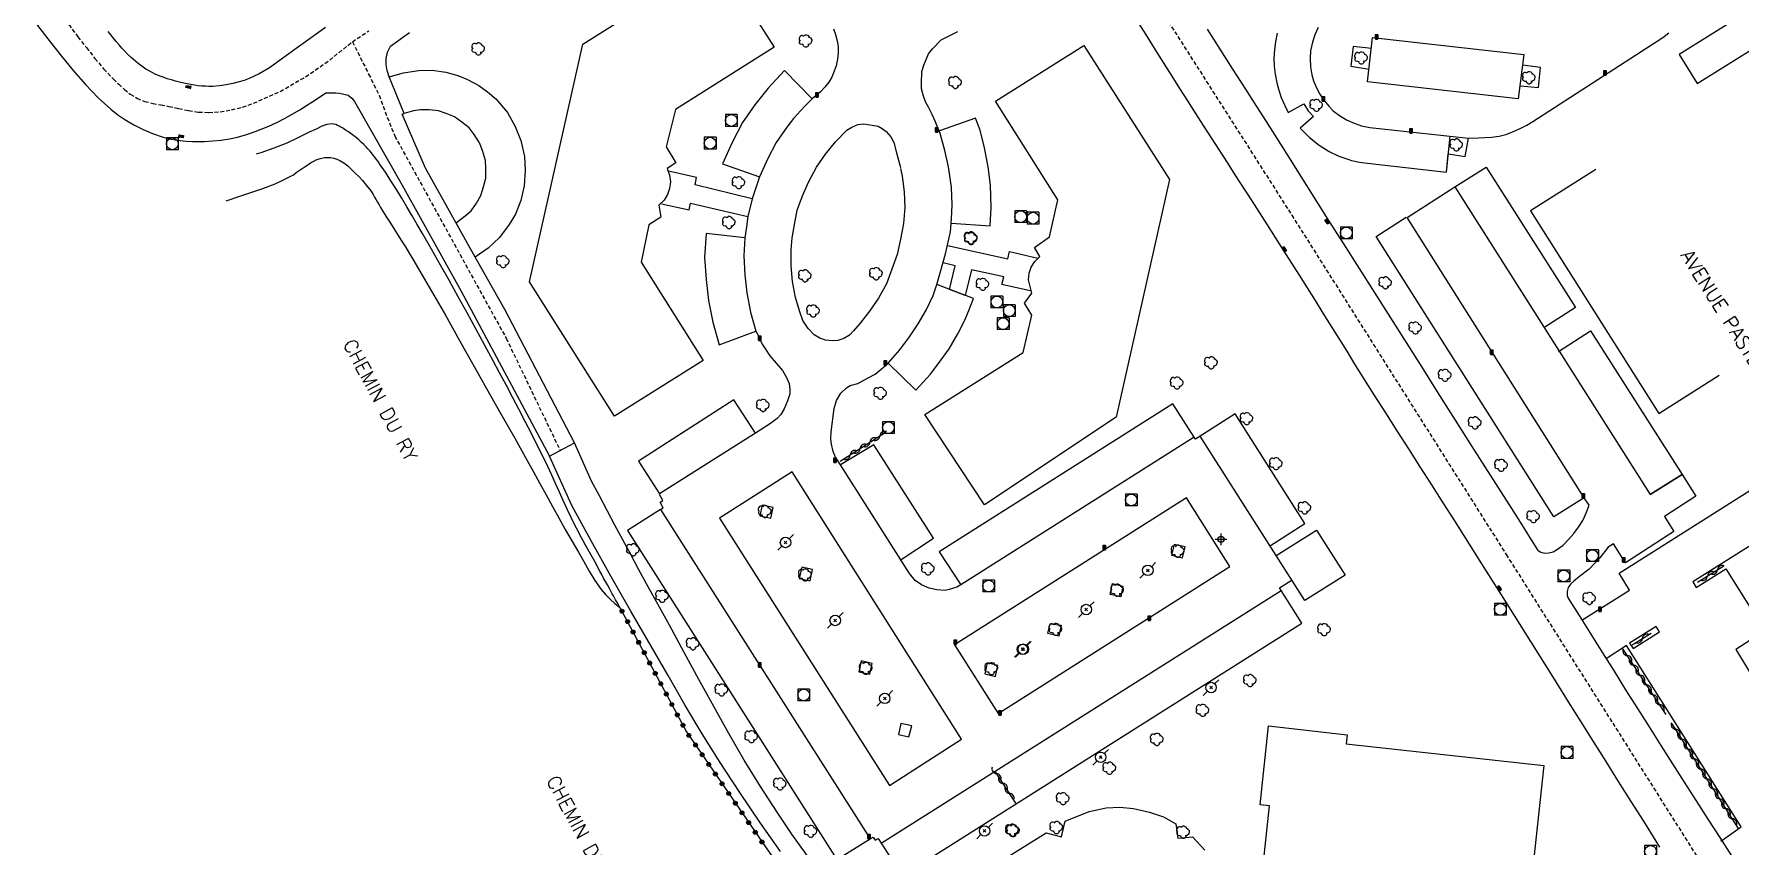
# Model space of a CAD drawing. Header units: millimetres. Extents: x 164999 to 166000, y 157004 to 158000.
# Drawn here: x 165398.9 to 165616.7, y 157724.9 to 157828.6 of the extents above; entities that cross this region are included whole.
import ezdxf
from ezdxf.enums import TextEntityAlignment as Align

# ---------------------------------------------------------------- set-up
doc = ezdxf.new("R2010")
doc.units = ezdxf.units.MM
doc.linetypes.add('DASHED', pattern=[0.75, 0.5, -0.25])
doc.layers.get('0').update_dxf_attribs({"linetype": 'CONTINUOUS'})
for name, color, linetype in [('W0001', 6, 'DASHED'), ('W0006', 2, 'CONTINUOUS'), ('W0008', 7, 'CONTINUOUS'), ('W0010', 4, 'CONTINUOUS'), ('W0014', 7, 'CONTINUOUS'), ('W0017', 7, 'CONTINUOUS'), ('W0071', 7, 'CONTINUOUS'), ('W0101', 7, 'CONTINUOUS'), ('W0104', 1, 'CONTINUOUS'), ('W0211', 2, 'CONTINUOUS'), ('W0214', 2, 'CONTINUOUS'), ('W0300', 7, 'CONTINUOUS'), ('W0310', 3, 'CONTINUOUS'), ('W0323', 7, 'CONTINUOUS'), ('W0401', 7, 'CONTINUOUS'), ('W0420', 7, 'CONTINUOUS'), ('W0473', 7, 'CONTINUOUS'), ('W0853', 7, 'CONTINUOUS'), ('W0989', 7, 'CONTINUOUS')]:
    doc.layers.add(name, color=color, linetype=linetype)
doc.styles.get("Standard").update_dxf_attribs({"font": 'romans.shx', "width": 0.85})

# ---------------------------------------------------------------- blocks, each defined once
blk = doc.blocks.new('T300')
for p, q in [((-0.8, 0.51), (-0.86, 0.34)), ((-0.86, 0.34), (-0.86, 0.17)), ((-0.86, 0.17), (-0.74, 0.06)), ((-0.69, 0.63), (-0.8, 0.51)), ((-0.8, -0.06), (-0.74, 0.06)), ((-0.74, 0.06), (-0.69, 0.11)), ((-0.57, 0.69), (-0.69, 0.63)), ((-0.46, 0.69), (-0.57, 0.69)), ((-0.29, 0.63), (-0.46, 0.69)), ((-0.29, 0.63), (-0.17, 0.74)), ((-0.23, 0.57), (-0.29, 0.63)), ((-0.17, 0.74), (-0.06, 0.8)), ((-0.06, 0.8), (0.06, 0.8)), ((0.06, 0.8), (0.23, 0.74)), ((0.23, 0.74), (0.34, 0.63)), ((0.34, 0.63), (0.4, 0.51)), ((0.46, 0.46), (0.34, 0.46)), ((0.4, 0.51), (0.4, 0.46)), ((0.57, 0.4), (0.46, 0.46)), ((0.57, 0.4), (0.69, 0.29)), ((0.69, 0.29), (0.74, 0.17)), ((0.74, 0.06), (0.69, -0.17)), ((0.74, 0.17), (0.74, 0.06)), ((-0.8, -0.17), (-0.8, -0.06)), ((-0.8, -0.23), (-0.8, -0.17)), ((-0.74, -0.34), (-0.8, -0.23)), ((-0.69, -0.4), (-0.74, -0.34)), ((-0.51, -0.46), (-0.69, -0.4)), ((-0.4, -0.46), (-0.51, -0.46)), ((-0.4, -0.46), (-0.34, -0.46)), ((-0.34, -0.46), (-0.34, -0.4)), ((-0.34, -0.51), (-0.34, -0.46)), ((-0.29, -0.63), (-0.34, -0.51)), ((-0.17, -0.74), (-0.29, -0.63)), ((-0.06, -0.8), (-0.17, -0.74)), ((0.06, -0.8), (-0.06, -0.8)), ((0.17, -0.74), (0.06, -0.8)), ((0.23, -0.69), (0.17, -0.74)), ((0.29, -0.46), (0.23, -0.46)), ((0.29, -0.63), (0.23, -0.69)), ((0.46, -0.4), (0.29, -0.46)), ((0.34, -0.51), (0.29, -0.63)), ((0.34, -0.51), (0.34, -0.46)), ((0.57, -0.34), (0.46, -0.4)), ((0.63, -0.29), (0.57, -0.34)), ((0.69, -0.17), (0.63, -0.29))]:
    blk.add_line(p, q)
blk = doc.blocks.new('T401')
for p, q in [((-0.3, 0.3), (0, 0.3)), ((-0.3, -0.25), (-0.3, 0.3)), ((-0.3, 0.15), (0, 0.15)), ((-0.3, 0), (0, 0)), ((0, 0.3), (0, -0.25)), ((-0.3, -0.15), (0, -0.15)), ((-0.3, -0.25), (-0.3, -0.3)), ((-0.3, -0.3), (0, -0.3)), ((0, -0.3), (0, -0.25))]:
    blk.add_line(p, q)
blk = doc.blocks.new('T473')
for p, q in [((-0.166667, 0.166667), (0.166667, -0.166667)), ((-0.166667, -0.166667), (0.166667, 0.166667)), ((0.500001, 0.500001), (1.000002, 1.000002)), ((-1.000002, -1.000002), (-0.500001, -0.500001))]:
    blk.add_line(p, q)
blk.add_ellipse((0, 0), major_axis=(0.471405, 0.471405), ratio=1, start_param=5.4977871438, end_param=11.780972451)
blk = doc.blocks.new('T420')
for p, q in [((0.75, 0.75), (-0.75, 0.75)), ((-0.75, 0.75), (-0.75, -0.75)), ((0.75, 0.75), (0.75, -0.75)), ((0.75, -0.75), (-0.75, -0.75))]:
    blk.add_line(p, q)
blk.add_ellipse((0, 0), major_axis=(-0.53, 0.53), ratio=1, start_param=3.926991, end_param=10.210176)
blk = doc.blocks.new('T853')
for p, q in [((-0.75, 0), (0.75, 0)), ((0, 0.75), (0, -0.75))]:
    blk.add_line(p, q)
blk.add_ellipse((0, 0), major_axis=(-0.265, 0.265), ratio=1, start_param=3.926991, end_param=10.210176)
blk = doc.blocks.new('t323o')
at = {"color": 0, "linetype": 'Continuous'}
for radius in [0.25, 0.15]:
    blk.add_circle((0, 0), radius, dxfattribs=at)
blk = doc.blocks.new('t310o')
at = {"color": 0, "linetype": 'Continuous'}
for centre, start, end in [((-0.5, 0.38), 216.8699, 323.1304), ((0.5, -0.37), 36.8699, 143.1303)]:
    blk.add_arc(centre, 0.625, start, end, dxfattribs=at)

msp = doc.modelspace()

# ---------------------------------------------------------------- linework, layer by layer
at = {"layer": 'W0001'}
for points in [[(165517.68, 157871.77), (165536.85, 157840.89), (165559.45, 157805.46), (165586.82, 157762.14), (165615.32, 157717.01), (165636.3, 157684.64), (165645.01, 157671)], [(165399.25, 157835.16), (165404.5, 157828.23), (165405.58, 157826.84), (165406.67, 157825.46), (165407.82, 157824.11), (165409.03, 157822.83), (165409.72, 157822.16), (165410.43, 157821.49), (165411.19, 157820.88), (165412.03, 157820.38), (165413.02, 157819.98), (165414.05, 157819.72), (165415.09, 157819.53), (165416.11, 157819.34), (165417.37, 157819.07), (165418.63, 157818.8), (165419.91, 157818.61), (165421.21, 157818.56), (165422.67, 157818.66), (165424.11, 157818.89), (165425.53, 157819.25), (165426.92, 157819.73), (165430.33, 157821.26), (165433.57, 157823.12), (165436.64, 157825.25), (165439.54, 157827.58)], [(165439.54, 157827.58), (165441.65, 157829)], [(165439.54, 157827.58), (165441.61, 157823.47), (165442.96, 157820.77), (165443.71, 157818.64), (165444.95, 157815.57), (165459.17, 157789.74), (165466.07, 157775.4)]]:
    msp.add_lwpolyline(points, dxfattribs=at)
at = {"layer": 'W0006'}
for points in [[(165557.59, 157828.67), (165557.39, 157827.56), (165557.24, 157826.59), (165557.18, 157825.44), (165557.22, 157824.47), (165557.34, 157823.44), (165557.56, 157822.33), (165557.79, 157821.42), (165558.12, 157820.46), (165558.53, 157819.55), (165559.01, 157818.56), (165560.99, 157819.65), (165561.55, 157818.79), (165562.24, 157818.04), (165560.54, 157816.54), (165561.73, 157815.36), (165562.97, 157814.39), (165564.24, 157813.58), (165565.48, 157813), (165566.6, 157812.6), (165567.1, 157812.43), (165568.09, 157812.23), (165569.14, 157812.07), (165579.2, 157810.96), (165579.67, 157815.52)], [(165444.23, 157823.12), (165446.08, 157823.63), (165447.97, 157823.93), (165449.74, 157823.95), (165451.45, 157823.69), (165453, 157823.28), (165454.23, 157822.78), (165455.69, 157822.01), (165456.79, 157821.21), (165457.85, 157820.3), (165459.33, 157818.54), (165460.32, 157816.77), (165461.04, 157815), (165461.49, 157812.95), (165461.6, 157811.17), (165461.48, 157809.18), (165461.03, 157807.33), (165460.36, 157805.59), (165459.57, 157804.24), (165458.3, 157802.61), (165456.88, 157801.25), (165455.22, 157800.09)], [(165498.24, 157820.31), (165494.71, 157823.91), (165492.63, 157821.68), (165490.9, 157819.55), (165489.33, 157817.28), (165488.01, 157814.73), (165486.77, 157812.02), (165491.5, 157810.36)], [(165452.82, 157804.53), (165453.95, 157805.38), (165454.71, 157806), (165455.39, 157806.97), (165455.93, 157807.96), (165456.27, 157809.06), (165456.56, 157810.18), (165456.58, 157811.42), (165456.54, 157812.45), (165456.15, 157813.7), (165455.78, 157814.7), (165455.07, 157815.75), (165454.43, 157816.59), (165453.52, 157817.31), (165452.59, 157818.01), (165451.49, 157818.43), (165450.52, 157818.79), (165449.35, 157818.91), (165448.24, 157818.91), (165447.32, 157818.79), (165446.16, 157818.45)], [(165515.98, 157804.45), (165520.95, 157804.1), (165521.08, 157806.43), (165520.99, 157809.3), (165520.71, 157811.64), (165520.23, 157814.06), (165519.68, 157816.3), (165519.09, 157817.85), (165514.49, 157816.2)], [(165580.26, 157809.09), (165584.29, 157811.6), (165595.68, 157793.67), (165591.64, 157791.05)], [(165596.79, 157769.38), (165592.91, 157766.92), (165570.21, 157802.74), (165574.07, 157805.18)], [(165489.64, 157802.56), (165484.7, 157803.12), (165484.48, 157800.06), (165484.7, 157797.26), (165484.98, 157794.54), (165485.56, 157791.78), (165486.35, 157788.9), (165491.06, 157790.65)], [(165507.92, 157786.56), (165511.47, 157783.11), (165513.34, 157785.17), (165514.69, 157786.99), (165515.73, 157788.39), (165516.81, 157790.29), (165517.71, 157792.06), (165518.32, 157793.49), (165518.81, 157794.83), (165514.15, 157796.59)], [(165593.51, 157788.06), (165597.58, 157790.67), (165609.31, 157772.34), (165605.22, 157769.8)], [(165490.99, 157777.62), (165488.24, 157781.89), (165476.07, 157774.05), (165478.75, 157769.88)], [(165546.98, 157777.11), (165544.29, 157781.37), (165514.46, 157762.47), (165517.19, 157758.24)], [(165556.63, 157763.2), (165561.13, 157766.07), (165552.24, 157780.07), (165547.76, 157777.23)], [(165509.48, 157761.43), (165513.74, 157764.2), (165506.1, 157776.15), (165501.85, 157773.58)], [(165478.88, 157767.89), (165474.65, 157765.19), (165501.36, 157723.19), (165505.62, 157725.82)], [(165507.03, 157725.3), (165509.74, 157721.11), (165560.73, 157753.38), (165558.09, 157757.55)], [(165518.61, 157720.67), (165528.12, 157726.59), (165530.04, 157726.11), (165530.52, 157728.09), (165533.61, 157729.33), (165535.75, 157729.81), (165537.52, 157729.87), (165539.27, 157729.72), (165541.3, 157729.25), (165543.1, 157728.66), (165544.66, 157727.77), (165544.91, 157725.9), (165546.8, 157726.11), (165548.34, 157724.38)]]:
    msp.add_lwpolyline(points, dxfattribs=at)
for points in [[(165589.09, 157825.97), (165588.37, 157820.31), (165569.13, 157822.48), (165569.75, 157828.14)], [(165495.66, 157772.67), (165486.42, 157766.79), (165508.09, 157732.63), (165517.29, 157738.56)], [(165551.55, 157760.61), (165546.02, 157769.36), (165516.4, 157750.62), (165521.97, 157741.82)], [(165493.25, 157768.15), (165491.84, 157768.44), (165491.53, 157767.07), (165492.97, 157766.76)], [(165544.12, 157762.04), (165545.5, 157761.71), (165545.83, 157763.1), (165544.44, 157763.43)], [(165498.29, 157760.21), (165496.9, 157760.5), (165496.59, 157759.07), (165497.99, 157758.78)], [(165536.26, 157757.03), (165536.58, 157758.45), (165537.89, 157758.11), (165537.64, 157756.72)], [(165528.33, 157752.04), (165528.63, 157753.29), (165530.03, 157753.11), (165529.71, 157751.7)], [(165505.89, 157748.21), (165504.5, 157748.55), (165504.17, 157747.16), (165505.58, 157746.84)], [(165520.28, 157746.89), (165521.63, 157746.56), (165521.93, 157747.98), (165520.56, 157748.3)], [(165510.94, 157740.24), (165509.53, 157740.56), (165509.26, 157739.15), (165510.58, 157738.86)]]:
    msp.add_lwpolyline(points, close=True, dxfattribs=at)
at = {"layer": 'W0008'}
for points in [[(165398.91, 157830.22), (165400.95, 157827.59), (165402.41, 157825.76), (165403.9, 157823.93), (165405.45, 157822.15), (165407.08, 157820.45), (165407.89, 157819.7), (165408.72, 157818.97), (165409.59, 157818.28), (165410.51, 157817.66), (165411.65, 157816.99), (165412.82, 157816.4), (165414.02, 157815.89), (165415.26, 157815.44), (165415.82, 157815.28), (165416.4, 157815.17), (165416.97, 157815.08), (165417.55, 157815), (165418.33, 157814.92), (165419.11, 157814.87), (165419.89, 157814.85), (165420.67, 157814.86), (165421.73, 157814.93), (165422.79, 157815.04), (165423.84, 157815.2), (165424.88, 157815.42), (165425.9, 157815.7), (165426.9, 157816.03), (165427.89, 157816.41), (165428.86, 157816.82), (165429.88, 157817.3), (165430.88, 157817.81), (165431.86, 157818.35), (165432.82, 157818.92), (165433.67, 157819.44), (165434.51, 157819.97), (165435.34, 157820.52), (165436.17, 157821.08)], [(165539.1, 157831.25), (165540.77, 157828.55), (165542.44, 157825.87), (165544.13, 157823.18), (165545.13, 157821.61), (165546.14, 157820.03), (165547.15, 157818.45), (165548.16, 157816.88), (165549.17, 157815.31), (165550.18, 157813.74), (165551.19, 157812.16), (165552.2, 157810.59), (165554.26, 157807.39), (165556.31, 157804.2), (165558.37, 157801), (165560.4, 157797.8), (165561.42, 157796.18), (165562.44, 157794.56), (165563.44, 157792.94), (165564.45, 157791.32), (165565.46, 157789.69), (165566.47, 157788.07), (165567.48, 157786.45), (165568.49, 157784.83), (165569.95, 157782.53), (165571.41, 157780.23), (165572.88, 157777.93), (165574.35, 157775.63), (165575.81, 157773.34), (165577.28, 157771.04), (165578.75, 157768.74), (165580.21, 157766.44), (165583.45, 157761.3), (165586.69, 157756.16), (165589.92, 157751.01), (165593.15, 157745.86), (165594.75, 157743.32), (165596.35, 157740.78), (165597.95, 157738.24), (165599.54, 157735.7), (165601.14, 157733.16), (165602.74, 157730.62), (165604.34, 157728.08), (165605.94, 157725.54), (165606.41, 157724.78)], [(165436.11, 157829.41), (165432.67, 157826.95), (165431.43, 157826.06), (165430.2, 157825.15), (165428.94, 157824.28), (165427.62, 157823.49), (165427.01, 157823.18), (165426.38, 157822.91), (165425.74, 157822.66), (165425.09, 157822.46), (165424.26, 157822.24), (165423.41, 157822.07), (165422.56, 157821.95), (165421.7, 157821.89), (165421.23, 157821.89), (165420.77, 157821.9), (165420.3, 157821.93), (165419.84, 157821.98), (165419.38, 157822.05), (165418.92, 157822.12), (165418.46, 157822.21), (165418.01, 157822.31), (165417.48, 157822.43), (165416.95, 157822.56), (165416.43, 157822.71), (165415.91, 157822.87), (165415.39, 157823.05), (165414.88, 157823.25), (165414.38, 157823.46), (165413.89, 157823.7), (165413.53, 157823.9), (165413.19, 157824.11), (165412.85, 157824.33), (165412.52, 157824.56), (165412.2, 157824.81), (165411.89, 157825.06), (165411.58, 157825.32), (165411.28, 157825.59), (165410.88, 157825.97), (165410.49, 157826.37), (165410.12, 157826.77), (165409.75, 157827.19), (165409.4, 157827.62), (165409.05, 157828.05), (165408.7, 157828.48), (165408.36, 157828.91)], [(165444.42, 157827.02), (165445.02, 157827.46), (165445.63, 157827.91), (165446.23, 157828.35), (165446.83, 157828.78)], [(165590.92, 157762.65), (165588.21, 157766.93), (165585.49, 157771.2), (165582.78, 157775.47), (165580.07, 157779.74), (165578.07, 157782.89), (165576.08, 157786.03), (165574.09, 157789.18), (165572.09, 157792.33), (165570.1, 157795.48), (165568.11, 157798.63), (165566.11, 157801.78), (165564.12, 157804.92), (165558.85, 157813.24), (165557.54, 157815.31), (165556.22, 157817.39), (165554.9, 157819.47), (165553.58, 157821.54), (165551.95, 157824.09), (165550.32, 157826.64), (165548.7, 157829.19)], [(165467.89, 157776.37), (165458.99, 157793.42), (165455.22, 157800.09), (165448.89, 157811.45), (165445.88, 157818.34), (165446.16, 157818.45), (165444.23, 157823.12), (165443.98, 157823.9), (165443.86, 157824.68), (165443.85, 157825.47), (165444.01, 157826.26), (165444.42, 157827.02)], [(165569.63, 157826.75), (165567.29, 157826.97), (165567.01, 157824.46), (165569.33, 157824.11)], [(165588.64, 157821.97), (165590.95, 157821.76), (165591.22, 157824.31), (165588.9, 157824.61)], [(165436.17, 157821.08), (165437.41, 157821.09), (165437.9, 157821.03), (165438.98, 157820.76), (165439.47, 157820.39), (165439.8, 157819.96), (165445.88, 157809.29), (165453.44, 157795.76), (165464.7, 157774.67), (165467.89, 157776.37)], [(165478.88, 157767.89), (165479.22, 157768.09), (165478.84, 157768.81), (165479.19, 157769.04), (165478.73, 157769.78)], [(165615.64, 157723.65), (165614.13, 157726), (165612.62, 157728.35), (165611.11, 157730.7), (165609.6, 157733.05), (165608.09, 157735.41), (165606.59, 157737.76), (165605.1, 157740.13), (165603.61, 157742.49), (165602.12, 157744.86), (165600.64, 157747.23), (165599.15, 157749.59), (165597.67, 157751.96), (165596.18, 157754.33), (165594.69, 157756.69)]]:
    msp.add_lwpolyline(points, dxfattribs=at)
at = {"layer": 'W0010'}
msp.add_lwpolyline([(165579.2, 157810.96), (165579.42, 157813.29), (165581.61, 157812.93), (165582, 157815.27)], dxfattribs=at)
msp.add_lwpolyline([(165602.58, 157750.8), (165603.05, 157750.14), (165606.4, 157752.26), (165605.96, 157752.93)], close=True, dxfattribs=at)
at = {"layer": 'W0014'}
for points in [[(165490.57, 157807.54), (165483.29, 157809.33), (165483.47, 157810.27), (165479.88, 157811.08)], [(165478.98, 157806.88), (165482.54, 157806.12), (165482.72, 157806.99), (165490.01, 157805.3)], [(165515.49, 157801.6), (165523.21, 157799.86), (165523.44, 157800.8), (165527.03, 157799.97)], [(165526.05, 157795.81), (165522.46, 157796.6), (165522.68, 157797.57), (165518.57, 157798.49), (165517.78, 157795.21), (165515.76, 157795.98), (165516.48, 157798.99), (165514.95, 157799.35)]]:
    msp.add_lwpolyline(points, dxfattribs=at)
at = {"layer": 'W0017'}
for points in [[(165500.97, 157829.25), (165501.22, 157828.5), (165501.41, 157827.72), (165501.53, 157826.99), (165501.55, 157826.14), (165501.46, 157825.37), (165501.29, 157824.52), (165501.06, 157823.82), (165500.74, 157823.09), (165500.34, 157822.41), (165499.84, 157821.78), (165499.28, 157821.18), (165498.24, 157820.31), (165497.25, 157819.34), (165495.83, 157817.79), (165494.99, 157816.68), (165493.65, 157814.73), (165492.58, 157812.7), (165491.5, 157810.36), (165491.02, 157808.95), (165490.57, 157807.54), (165490.01, 157805.3), (165489.83, 157803.98), (165489.64, 157802.56), (165489.51, 157800.28), (165489.62, 157797.82), (165489.88, 157795.54), (165490.35, 157793.07), (165491.06, 157790.65)], [(165516.02, 157804.99), (165516.11, 157806.76), (165516, 157809.03), (165515.65, 157811.61), (165515.18, 157813.7), (165514.59, 157815.89), (165513.95, 157817.45), (165513.55, 157818.29), (165513.1, 157819.23), (165512.75, 157819.85), (165512.45, 157820.66), (165512.2, 157821.56), (165512.17, 157822.28), (165512.23, 157823.79), (165512.5, 157824.61), (165513.07, 157826.03), (165513.59, 157826.7), (165514.69, 157827.83), (165515.88, 157828.44), (165516.82, 157828.91)], [(165562.84, 157829.43), (165562.41, 157828.47), (165562.09, 157827.54), (165561.86, 157826.43), (165561.82, 157825.46), (165561.84, 157824.37), (165562.01, 157823.35), (165562.22, 157822.59), (165562.6, 157821.69), (165563.02, 157820.92), (165563.57, 157820.08), (165564.17, 157819.38), (165564.72, 157818.78), (165565.54, 157818.17), (165566.46, 157817.61), (165567.41, 157817.19), (165568.37, 157816.85), (165569.43, 157816.65), (165582, 157815.27), (165583.27, 157815.31), (165584.95, 157815.41), (165585.93, 157815.54), (165586.8, 157815.77), (165587.78, 157816.12), (165588.71, 157816.54), (165589.44, 157816.93), (165590.22, 157817.42), (165606.83, 157828.15), (165607.59, 157828.73)], [(165506.69, 157794.87), (165505.56, 157793.21), (165504.36, 157791.65), (165503.5, 157790.68), (165502.98, 157790.13), (165502.26, 157789.7), (165501.51, 157789.44), (165500.77, 157789.42), (165499.92, 157789.48), (165499.19, 157789.77), (165498.47, 157790.16), (165497.72, 157790.98), (165497.03, 157792.02), (165496.64, 157793.1), (165496.1, 157794.96), (165495.74, 157796.97), (165495.55, 157798.98), (165495.54, 157801.01), (165495.68, 157802.54), (165495.92, 157804.02), (165496.32, 157806.07), (165496.99, 157807.93), (165497.79, 157809.77), (165498.8, 157811.56), (165499.93, 157813.25), (165501.21, 157814.83), (165502.64, 157816.29), (165503.3, 157816.67), (165504.08, 157817.04), (165504.83, 157817.12), (165506.67, 157816.83), (165507.18, 157816.52), (165507.68, 157816.13), (165508.26, 157815.45), (165508.67, 157814.73), (165509.01, 157813.41), (165509.52, 157811.52)], [(165509.49, 157811.42), (165509.71, 157810.41), (165509.98, 157808.44), (165510.04, 157806.42), (165509.88, 157804.38), (165509.52, 157802.4), (165509.07, 157800.41), (165508.4, 157798.54), (165507.72, 157796.67), (165506.69, 157794.87)], [(165590.92, 157762.65), (165591.26, 157762.43), (165591.74, 157762.32), (165592.27, 157762.35), (165592.81, 157762.48), (165593.26, 157762.71), (165594.08, 157763.33), (165594.77, 157764.03), (165595.46, 157764.83), (165596.05, 157765.61), (165596.61, 157766.48), (165596.83, 157766.95), (165597.09, 157767.54), (165597.21, 157767.88), (165597.4, 157768.45), (165596.79, 157769.38), (165574.17, 157805.17), (165580.26, 157809.09), (165605.22, 157769.8), (165609.31, 157772.34), (165611.03, 157769.6), (165607.02, 157767), (165608.22, 157765.05), (165602.05, 157761.07), (165600.52, 157763.51), (165599.84, 157763.07), (165598.78, 157761.7), (165598.11, 157761), (165597.41, 157760.28), (165596.2, 157759.31), (165595.44, 157758.71), (165595.04, 157758.35), (165594.75, 157757.9), (165594.61, 157757.39), (165594.63, 157756.89), (165594.69, 157756.69)], [(165517.19, 157758.24), (165516.69, 157757.95), (165515.7, 157757.67), (165515.19, 157757.54), (165514.14, 157757.61), (165513.15, 157757.82), (165512.17, 157758.28), (165511.39, 157758.82), (165510.66, 157759.69), (165501.85, 157773.58), (165501.23, 157774.57), (165500.93, 157775.28), (165500.71, 157776.22), (165500.63, 157776.84), (165500.67, 157777.79), (165501.06, 157780.78), (165501.35, 157781.79), (165501.87, 157782.71), (165502.62, 157783.43), (165503.1, 157783.71), (165504.05, 157783.98), (165505.4, 157784.69), (165506.28, 157785.17), (165507.06, 157785.81), (165507.92, 157786.56), (165509.42, 157788.28), (165510.65, 157789.91), (165511.77, 157791.57), (165512.8, 157793.34), (165513.68, 157795.2), (165514.15, 157796.59), (165514.66, 157798.4), (165515.27, 157800.52), (165515.87, 157803.34), (165516.02, 157804.99)], [(165491.06, 157790.65), (165491.36, 157790.06), (165491.85, 157788.99), (165492.27, 157788.36), (165492.83, 157787.51), (165494.45, 157785.61), (165494.95, 157784.74), (165495.3, 157783.96), (165495.39, 157783.21), (165495.36, 157782.65), (165495.09, 157781.75), (165494.66, 157780.71), (165494.22, 157780.01), (165493.76, 157779.48), (165492.91, 157778.85), (165490.99, 157777.62), (165478.75, 157769.88)], [(165557.45, 157762), (165547.76, 157777.23), (165547.16, 157776.85), (165546.98, 157777.11), (165517.19, 157758.24)], [(165596.48, 157753.73), (165602.56, 157757.56), (165601.26, 157759.73), (165622.43, 157773.17)], [(165478.88, 157767.89), (165505.62, 157725.82), (165506, 157726.06), (165506.28, 157725.67), (165506.66, 157725.89), (165507.03, 157725.3), (165558.09, 157757.55), (165557.88, 157757.86), (165559.36, 157758.81)], [(165623.24, 157764.41), (165622.62, 157764.93), (165622.27, 157765.23), (165621.96, 157765.36), (165621.61, 157765.43), (165621.19, 157765.3), (165610.67, 157758.65), (165611.09, 157757.92), (165614.85, 157760.3), (165619.86, 157752.37), (165616.12, 157750.02), (165618.47, 157746.16), (165624.77, 157750.14)], [(165614.21, 157725.54), (165616.83, 157727.36), (165602.17, 157750.5), (165599.58, 157748.83)]]:
    msp.add_lwpolyline(points, dxfattribs=at)
at = {"layer": 'W0071'}
for points in [[(165497.6, 157723.72), (165495.65, 157726.45), (165493.76, 157729.22), (165491.62, 157732.53), (165489.57, 157735.89), (165487.59, 157739.3), (165485.66, 157742.73), (165483.77, 157746.18), (165481.9, 157749.64), (165480.02, 157753.1), (165478.12, 157756.55), (165477.1, 157758.4), (165476.08, 157760.27), (165475.07, 157762.13), (165474.06, 157764), (165473.06, 157765.87), (165472.07, 157767.74), (165471.07, 157769.62), (165470.08, 157771.49), (165467.89, 157776.37)], [(165494.18, 157724.23), (165491.54, 157727.96), (165488.98, 157731.74), (165486.49, 157735.56), (165484.2, 157739.23), (165481.99, 157742.95), (165479.83, 157746.7), (165477.67, 157750.45), (165475.09, 157754.91), (165472.53, 157759.38), (165470, 157763.87), (165467.54, 157768.4), (165464.7, 157774.67)]]:
    msp.add_lwpolyline(points, dxfattribs=at)
at = {"layer": 'W0101'}
for points in [[(165473.02, 157779.78), (165462.15, 157796.96), (165468.96, 157827.27), (165486.18, 157838.18), (165493.36, 157826.9), (165480.79, 157818.96), (165479.61, 157814.19), (165480.84, 157812.14), (165479.71, 157811.39), (165480.03, 157810.55), (165480.13, 157809.71), (165480.04, 157808.87), (165479.76, 157808.07), (165479.32, 157807.37), (165478.66, 157806.73), (165478.93, 157805.2), (165477.39, 157804.22), (165476.39, 157799.45), (165484.32, 157786.89)], [(165512.6, 157780), (165525.17, 157787.94), (165526.29, 157792.67), (165525.35, 157794.22), (165526.27, 157795.51), (165525.84, 157797.19), (165525.93, 157798.03), (165526.2, 157798.83), (165526.66, 157799.54), (165527.29, 157800.16), (165526.61, 157801.32), (165528.54, 157802.69), (165529.61, 157807.39), (165521.62, 157820.01), (165532.93, 157827.1), (165543.86, 157810.01), (165537.02, 157779.68), (165520.24, 157768.47)], [(165562.62, 157765.25), (165566.25, 157759.48), (165561.13, 157756.24), (165557.45, 157762)], [(165556.47, 157740.25), (165566.52, 157739.12), (165566.4, 157737.95), (165591.62, 157735.18), (165590.18, 157721.8), (165575.68, 157722.99), (165575.14, 157722.66), (165575, 157721.68), (165574.01, 157721.52), (165573.46, 157721.29), (165572.24, 157720.6), (165571.53, 157719.89), (165570.97, 157719.06), (165569.7, 157718.49), (165569.52, 157717.65), (165568.75, 157717.76), (165566.17, 157693.76), (165552.92, 157695.34), (165556.6, 157730.04), (165555.43, 157730.19)]]:
    msp.add_lwpolyline(points, close=True, dxfattribs=at)
for points in [[(165598.25, 157811.3), (165589.92, 157806.02)], [(165589.92, 157806.02), (165606.32, 157780.15), (165614.03, 157785.03)]]:
    msp.add_lwpolyline(points, dxfattribs=at)
at = {"layer": 'W0104'}
msp.add_lwpolyline([(165620.76, 157833.39), (165608.89, 157825.98), (165611.21, 157822.27), (165623.08, 157829.67)], close=True, dxfattribs=at)
at = {"layer": 'W0211'}
msp.add_lwpolyline([(165473.7, 157755.38), (165473.56, 157755.62), (165473.42, 157755.87), (165473.28, 157756.11), (165473.14, 157756.36), (165473, 157756.61), (165472.86, 157756.85), (165472.72, 157757.1), (165472.58, 157757.35), (165472.34, 157757.79), (165472.1, 157758.24), (165471.85, 157758.68), (165471.61, 157759.13), (165471.37, 157759.58), (165471.13, 157760.02), (165470.89, 157760.47), (165470.65, 157760.92), (165470.32, 157761.52), (165469.98, 157762.13), (165469.64, 157762.74), (165469.3, 157763.34), (165468.96, 157763.95), (165468.63, 157764.56), (165468.3, 157765.18), (165467.99, 157765.79), (165467.46, 157766.86), (165466.95, 157767.94), (165466.45, 157769.02), (165465.96, 157770.11), (165465.48, 157771.19), (165464.99, 157772.28), (165464.48, 157773.36), (165463.96, 157774.43), (165463.19, 157776), (165462.39, 157777.56), (165461.59, 157779.12), (165460.79, 157780.68), (165459.97, 157782.23), (165459.15, 157783.78), (165458.33, 157785.32), (165457.5, 157786.87), (165456.4, 157788.91), (165455.29, 157790.96), (165454.18, 157793), (165453.06, 157795.03), (165451.93, 157797.06), (165450.8, 157799.09), (165449.64, 157801.11), (165448.48, 157803.12), (165447.82, 157804.25), (165447.16, 157805.37), (165446.5, 157806.5), (165445.84, 157807.62), (165445.16, 157808.73), (165444.46, 157809.84), (165443.75, 157810.93), (165443.01, 157812.01), (165442.81, 157812.29), (165442.61, 157812.57), (165442.41, 157812.86), (165442.2, 157813.13), (165441.98, 157813.41), (165441.76, 157813.68), (165441.53, 157813.94), (165441.29, 157814.19), (165440.99, 157814.49), (165440.68, 157814.78), (165440.37, 157815.06), (165440.05, 157815.34), (165439.72, 157815.6), (165439.38, 157815.85), (165439.03, 157816.1), (165438.68, 157816.32), (165438.48, 157816.45), (165438.27, 157816.58), (165438.07, 157816.7), (165437.86, 157816.82), (165437.64, 157816.92), (165437.41, 157817.01), (165437.17, 157817.07), (165436.92, 157817.1), (165436.27, 157817.03), (165435.66, 157816.8), (165435.08, 157816.51), (165434.53, 157816.26), (165434.1, 157816.07), (165433.68, 157815.87), (165433.26, 157815.67), (165432.84, 157815.45), (165432.42, 157815.24), (165432, 157815.04), (165431.58, 157814.84), (165431.15, 157814.65), (165429.51, 157814.01), (165427.85, 157813.42), (165427.25, 157813.22)], dxfattribs=at)
at = {"layer": 'W0214'}
msp.add_lwpolyline([(165423.41, 157807.3), (165425.3, 157807.9), (165428.1, 157808.85), (165429.69, 157809.47), (165430.66, 157809.91), (165432.01, 157810.62), (165432.38, 157810.89), (165432.75, 157811.15), (165433.12, 157811.41), (165433.5, 157811.67), (165433.85, 157811.89), (165434.19, 157812.12), (165434.55, 157812.32), (165434.93, 157812.5), (165435.28, 157812.63), (165435.63, 157812.73), (165436, 157812.81), (165436.37, 157812.83), (165436.78, 157812.8), (165437.18, 157812.72), (165437.56, 157812.6), (165437.93, 157812.44), (165438.46, 157812.12), (165438.94, 157811.74), (165439.39, 157811.32), (165439.83, 157810.9), (165440.35, 157810.39), (165440.84, 157809.86), (165441.31, 157809.3), (165441.75, 157808.73), (165441.97, 157808.42), (165442.18, 157808.09), (165442.38, 157807.77), (165442.57, 157807.43), (165442.76, 157807.1), (165442.94, 157806.77), (165443.13, 157806.44), (165443.33, 157806.11), (165443.82, 157805.32), (165444.31, 157804.54), (165444.81, 157803.75), (165445.31, 157802.97), (165445.81, 157802.19), (165446.3, 157801.4), (165446.79, 157800.62), (165447.27, 157799.82), (165449.36, 157796.26), (165451.41, 157792.67), (165453.43, 157789.07), (165455.46, 157785.47), (165457.06, 157782.64), (165458.66, 157779.81), (165460.26, 157776.98), (165461.85, 157774.15), (165462.67, 157772.68), (165463.48, 157771.21), (165464.29, 157769.74), (165465.09, 157768.27), (165465.91, 157766.8), (165466.72, 157765.34), (165467.55, 157763.88), (165468.39, 157762.42), (165469.08, 157761.22), (165469.76, 157760), (165470.49, 157758.8), (165471.31, 157757.67), (165471.85, 157757.04), (165472.43, 157756.45), (165473.05, 157755.89), (165473.7, 157755.38)], dxfattribs=at)
at = {"layer": 'W0310'}
for points in [[(165501.82, 157774.03), (165507.53, 157777.69)], [(165611.24, 157758.59), (165614.61, 157760.67)], [(165602.92, 157750.61), (165605.35, 157752.09)], [(165607.25, 157741.71), (165601.73, 157750.1)], [(165616.49, 157727.15), (165608.03, 157740.5)], [(165524.24, 157730.4), (165521.62, 157734.39)]]:
    msp.add_lwpolyline(points, dxfattribs=at)
at = {"layer": 'W0323'}
msp.add_lwpolyline([(165473.7, 157755.38), (165482.17, 157739.51), (165496.17, 157719.09), (165536.57, 157671)], dxfattribs=at)

# ---------------------------------------------------------------- block references
at = {"layer": 'W0300'}
for p in [(165455.63, 157826.68), (165497.43, 157827.68), (165568.34, 157825.51), (165516.51, 157822.39), (165589.75, 157822.99), (165562.61, 157819.48), (165580.48, 157814.42), (165488.87, 157809.6), (165487.63, 157804.51), (165518.51, 157802.55), (165518.53, 157802.45), (165458.79, 157799.52), (165497.33, 157797.71), (165506.41, 157797.97), (165520.02, 157796.62), (165571.42, 157796.81), (165498.38, 157793.21), (165575.25, 157791.05), (165549.17, 157786.6), (165544.81, 157784.02), (165579.02, 157785), (165491.97, 157781.16), (165506.95, 157782.71), (165553.71, 157779.48), (165582.85, 157778.93), (165557.46, 157773.72), (165586.2, 157773.51), (165561.11, 157768.08), (165492.21, 157767.62), (165590.31, 157766.97), (165475.39, 157762.73), (165544.92, 157762.55), (165497.35, 157759.52), (165513.03, 157760.29), (165537.2, 157757.57), (165479.1, 157756.8), (165597.46, 157756.52), (165529.32, 157752.58), (165563.61, 157752.53), (165483.02, 157750.73), (165505.1, 157747.6), (165521.13, 157747.56), (165554.14, 157746.04), (165486.68, 157744.83), (165548.09, 157742.23), (165490.48, 157738.87), (165542.25, 157738.52), (165536.2, 157734.85), (165494.15, 157732.84), (165530.26, 157730.96), (165498.06, 157726.79), (165523.77, 157726.93), (165523.91, 157726.87), (165529.43, 157727.27), (165545.62, 157726.68)]:
    msp.add_blockref('T300', p, dxfattribs=at)
at = {"layer": 'W0310'}
for p, rotation in [((165506.87, 157777.27), 32.69559561361883), ((165503.09, 157774.84), 32.69559561361883), ((165504.35, 157775.65), 32.69559561361883), ((165505.61, 157776.46), 32.69559561361883), ((165612.52, 157759.38), 31.64924641510419), ((165613.8, 157760.17), 31.64924641510419), ((165604.2, 157751.39), 31.33019009230569), ((165602.3, 157749.23), 123.3863489553023), ((165603.13, 157747.98), 123.3863489553023), ((165603.95, 157746.72), 123.3863489553023), ((165604.78, 157745.47), 123.3863489553023), ((165605.6, 157744.22), 123.3863489553023), ((165606.43, 157742.97), 123.3863489553023), ((165608.47, 157739.82), 122.3346833380674), ((165609.27, 157738.55), 122.3346833380674), ((165610.07, 157737.29), 122.3346833380674), ((165610.87, 157736.02), 122.3346833380674), ((165521.77, 157734.17), 123.2833666648125), ((165522.59, 157732.91), 123.2833666648125), ((165611.67, 157734.75), 122.3346833380674), ((165612.48, 157733.48), 122.3346833380674), ((165523.42, 157731.66), 123.2833666648125), ((165613.28, 157732.22), 122.3346833380674), ((165614.08, 157730.95), 122.3346833380674), ((165614.88, 157729.68), 122.3346833380674), ((165615.69, 157728.41), 122.3346833380674)]:
    msp.add_blockref('t310o', p, dxfattribs=dict(at, rotation=rotation))
at = {"layer": 'W0323'}
for p, rotation in [((165473.96, 157754.89), 298.1022788123453), ((165474.67, 157753.57), 298.1022788123453), ((165475.37, 157752.24), 298.1022788123453), ((165476.08, 157750.92), 298.1022788123453), ((165476.79, 157749.6), 298.1022788123453), ((165477.49, 157748.27), 298.1022788123453), ((165478.2, 157746.95), 298.1022788123453), ((165478.91, 157745.63), 298.1022788123453), ((165479.61, 157744.31), 298.1022788123453), ((165480.32, 157742.98), 298.1022788123453), ((165481.02, 157741.66), 298.1022788123453), ((165481.73, 157740.34), 298.1022788123453), ((165482.49, 157739.04), 304.4154299436221), ((165483.34, 157737.81), 304.4154299436221), ((165484.19, 157736.57), 304.4154299436221), ((165485.03, 157735.33), 304.4154299436221), ((165485.88, 157734.1), 304.4154299436221), ((165486.73, 157732.86), 304.4154299436221), ((165487.58, 157731.62), 304.4154299436221), ((165488.43, 157730.38), 304.4154299436221), ((165489.27, 157729.15), 304.4154299436221), ((165490.12, 157727.91), 304.4154299436221), ((165490.97, 157726.67), 304.4154299436221), ((165491.82, 157725.43), 304.4154299436221)]:
    msp.add_blockref('t323o', p, dxfattribs=dict(at, rotation=rotation))
at = {"layer": 'W0401'}
for p in [(165570.44, 157828.21), (165599.59, 157823.62), (165499, 157820.82), (165563.63, 157820.3), (165514.28, 157816.34), (165574.81, 157816.21), (165491.67, 157789.75), (165585.14, 157787.97), (165507.71, 157786.58), (165501.28, 157774.17), (165596.82, 157769.61), (165535.69, 157763.02), (165601.96, 157761.45), (165598.94, 157755.16), (165541.43, 157754.01), (165516.66, 157750.95), (165491.69, 157748.06), (165522.36, 157741.92), (165505.62, 157726.14)]:
    msp.add_blockref('T401', p, dxfattribs=at)
for p, rotation in [((165418.65, 157821.97), 79.22665997662351), ((165417.66, 157815.36), 263.4592444217776), ((165564.11, 157804.74), 32.36989570417855), ((165558.36, 157801.01), 212.5889585401956), ((165585.82, 157757.72), 212.155856244925)]:
    msp.add_blockref('T401', p, dxfattribs=dict(at, rotation=rotation))
at = {"layer": 'W0420'}
for p in [(165487.91, 157817.54), (165416.56, 157814.56), (165485.21, 157814.64), (165524.84, 157805.26), (165526.43, 157805.07), (165566.41, 157803.19), (165521.81, 157794.37), (165523.39, 157793.27), (165522.61, 157791.6), (165507.97, 157778.33), (165538.96, 157769.1), (165597.84, 157761.98), (165594.18, 157759.4), (165520.75, 157758.1), (165586.08, 157755.14), (165497.16, 157744.21), (165594.58, 157736.86), (165605.25, 157724.22)]:
    msp.add_blockref('T420', p, dxfattribs=at)
at = {"layer": 'W0473'}
for p in [(165494.83, 157763.67), (165541.08, 157760.11), (165533.22, 157755.11), (165501.17, 157753.71), (165525.07, 157750.03), (165525.19, 157750.04), (165507.5, 157743.76), (165549.15, 157745.15), (165535.06, 157736.25), (165520.24, 157726.84)]:
    msp.add_blockref('T473', p, dxfattribs=at)
at = {"layer": 'W0853'}
msp.add_blockref('T853', (165550.42, 157764.07), dxfattribs=at)

# ---------------------------------------------------------------- texts
at = {"layer": 'W0989'}
for s, rotation, p in [('AVENUE PASTEUR', 302.3145, (165615.19, 157792.2)), ('CHEMIN DU RY', 298.0809, (165443.11, 157781.82)), ('CHEMIN DU RY', 298.0809, (165469.07, 157726.11))]:
    msp.add_text(s, height=1.75, rotation=rotation, dxfattribs=at).set_placement(p, align=Align.MIDDLE_CENTER)

doc.saveas('drawing.dxf')
